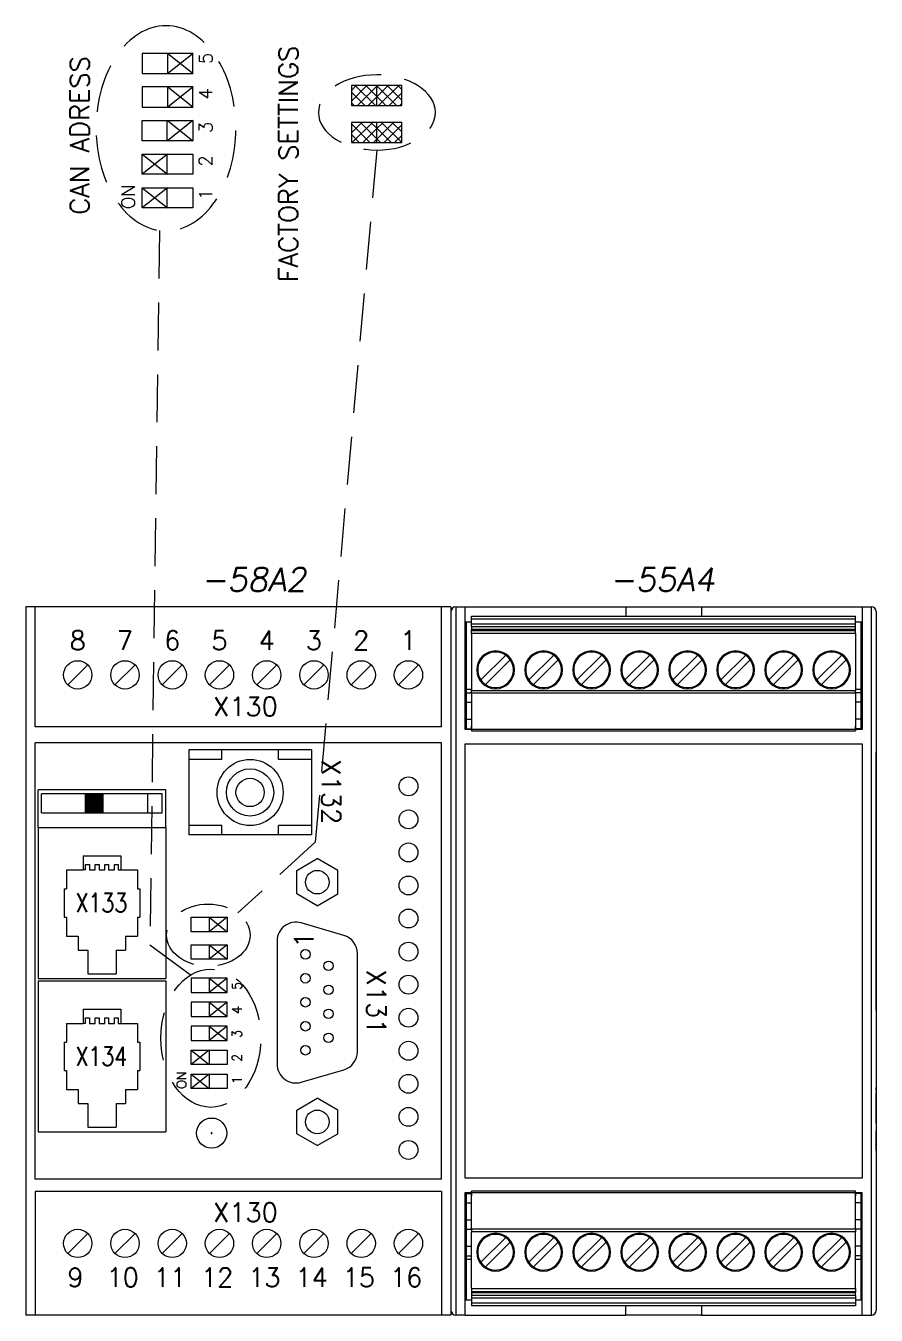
# Model space of a CAD drawing. Extents: x -2993 to 3661, y -4147 to -1441.
# Drawn here: x 754.7 to 844.7, y -3618.8 to -3482.3 of the extents above; entities that cross this region are included whole.
import ezdxf
from ezdxf.enums import TextEntityAlignment as Align

# ---------------------------------------------------------------- set-up
doc = ezdxf.new("R2010")
doc.units = 0
doc.header["$LTSCALE"] = 0.1
doc.header["$MEASUREMENT"] = 0
doc.linetypes.add('DASHED', pattern=[19.05, 12.7, -6.35])
doc.layers.get('0').update_dxf_attribs({"linetype": 'CONTINUOUS'})
doc.styles.get("Standard").update_dxf_attribs({"font": 'simplex.shx'})

msp = doc.modelspace()

# ---------------------------------------------------------------- linework, layer by layer
at = {"linetype": 'Continuous', "lineweight": 13}
for p, q in [((767.07, -3485.24), (767.07, -3487.37)), ((772.41, -3485.24), (767.07, -3485.24)), ((769.78, -3487.37), (769.78, -3485.24)), ((772.41, -3487.37), (772.41, -3485.24)), ((767.07, -3487.37), (772.41, -3487.37)), ((772.41, -3488.79), (767.07, -3488.79)), ((767.07, -3488.79), (767.07, -3490.93)), ((769.78, -3490.93), (769.78, -3488.79)), ((772.41, -3490.93), (772.41, -3488.79)), ((794.53, -3488.62), (789.2, -3488.62)), ((789.2, -3488.62), (789.2, -3490.76)), ((791.9, -3490.76), (791.9, -3488.62)), ((794.53, -3490.76), (794.53, -3488.62)), ((767.07, -3490.93), (772.41, -3490.93)), ((789.2, -3490.76), (794.53, -3490.76)), ((767.07, -3494.48), (767.07, -3492.35)), ((767.07, -3492.35), (772.41, -3492.35)), ((769.71, -3494.48), (769.71, -3492.35)), ((772.41, -3492.35), (772.41, -3494.48)), ((794.53, -3492.54), (789.2, -3492.54)), ((789.2, -3492.54), (789.2, -3494.67)), ((791.9, -3494.67), (791.9, -3492.54)), ((794.53, -3494.67), (794.53, -3492.54)), ((772.41, -3494.48), (767.07, -3494.48)), ((789.2, -3494.67), (794.53, -3494.67)), ((767.07, -3495.91), (772.41, -3495.91)), ((767.07, -3498.04), (767.07, -3495.91)), ((769.71, -3498.04), (769.71, -3495.91)), ((772.41, -3495.91), (772.41, -3498.04)), ((772.41, -3498.04), (767.07, -3498.04)), ((767.07, -3499.46), (772.41, -3499.46)), ((767.07, -3501.6), (767.07, -3499.46)), ((769.71, -3501.6), (769.71, -3499.46)), ((772.41, -3499.46), (772.41, -3501.6)), ((772.41, -3501.6), (767.07, -3501.6)), ((769.17, -3563.62), (756.42, -3563.62)), ((756.42, -3565.64), (756.42, -3563.62)), ((761.01, -3563.62), (761.01, -3565.64)), ((762.91, -3563.62), (762.91, -3565.64)), ((767.67, -3565.64), (767.67, -3563.62)), ((769.17, -3565.64), (769.17, -3563.62)), ((756.42, -3565.64), (769.17, -3565.64)), ((761.07, -3571.11), (761.48, -3571.11)), ((761.07, -3571.69), (761.07, -3571.11)), ((761.48, -3571.11), (761.48, -3571.69)), ((762.09, -3571.11), (762.49, -3571.11)), ((762.09, -3571.69), (762.09, -3571.11)), ((762.49, -3571.11), (762.49, -3571.69)), ((763.1, -3571.69), (763.1, -3571.11)), ((763.1, -3571.11), (763.51, -3571.11)), ((763.51, -3571.11), (763.51, -3571.69)), ((764.12, -3571.11), (764.53, -3571.11)), ((764.12, -3571.69), (764.12, -3571.11)), ((764.53, -3571.11), (764.53, -3571.69)), ((761.48, -3571.69), (762.09, -3571.69)), ((762.49, -3571.69), (763.1, -3571.69)), ((763.51, -3571.69), (764.12, -3571.69)), ((772.26, -3576.7), (776.07, -3576.7)), ((772.26, -3578.23), (772.26, -3576.7)), ((774.16, -3576.7), (774.16, -3578.23)), ((776.07, -3576.7), (776.07, -3578.23)), ((776.07, -3578.23), (772.26, -3578.23)), ((772.26, -3581.15), (772.26, -3579.62)), ((772.26, -3579.62), (776.07, -3579.62)), ((774.16, -3579.62), (774.16, -3581.15)), ((776.07, -3579.62), (776.07, -3581.15)), ((776.07, -3581.15), (772.26, -3581.15)), ((776.07, -3583.15), (772.26, -3583.15)), ((772.26, -3583.15), (772.26, -3584.68)), ((774.16, -3583.15), (774.16, -3584.68)), ((776.07, -3584.68), (776.07, -3583.15)), ((772.26, -3584.68), (776.07, -3584.68)), ((776.07, -3585.69), (772.26, -3585.69)), ((772.26, -3585.69), (772.26, -3587.22)), ((774.16, -3585.69), (774.16, -3587.22)), ((776.07, -3587.22), (776.07, -3585.69)), ((761.07, -3587.94), (761.07, -3587.36)), ((761.07, -3587.36), (761.48, -3587.36)), ((761.48, -3587.36), (761.48, -3587.94)), ((762.09, -3587.36), (762.49, -3587.36)), ((762.09, -3587.94), (762.09, -3587.36)), ((762.49, -3587.36), (762.49, -3587.94)), ((763.1, -3587.94), (763.1, -3587.36)), ((763.1, -3587.36), (763.51, -3587.36)), ((763.51, -3587.36), (763.51, -3587.94)), ((764.12, -3587.94), (764.12, -3587.36)), ((764.12, -3587.36), (764.53, -3587.36)), ((764.53, -3587.36), (764.53, -3587.94)), ((772.26, -3587.22), (776.07, -3587.22)), ((761.48, -3587.94), (762.09, -3587.94)), ((762.49, -3587.94), (763.1, -3587.94)), ((763.51, -3587.94), (764.12, -3587.94)), ((776.07, -3588.23), (772.26, -3588.23)), ((772.26, -3588.23), (772.26, -3589.76)), ((774.16, -3588.23), (774.16, -3589.76)), ((776.07, -3589.76), (776.07, -3588.23)), ((772.26, -3589.76), (776.07, -3589.76)), ((772.26, -3590.77), (776.07, -3590.77)), ((772.26, -3592.3), (772.26, -3590.77)), ((774.16, -3590.77), (774.16, -3592.3)), ((776.07, -3590.77), (776.07, -3592.3)), ((776.07, -3592.3), (772.26, -3592.3)), ((772.26, -3593.31), (776.07, -3593.31)), ((772.26, -3594.84), (772.26, -3593.31)), ((774.16, -3593.31), (774.16, -3594.84)), ((776.07, -3593.31), (776.07, -3594.84)), ((776.07, -3594.84), (772.26, -3594.84))]:
    msp.add_line(p, q, dxfattribs=at)
at = {"color": 7, "lineweight": 13}
for p, q in [((772.44, -3485.24), (769.78, -3487.37)), ((769.78, -3485.24), (772.44, -3487.37)), ((772.44, -3488.79), (769.78, -3490.93)), ((769.78, -3488.79), (772.44, -3490.93)), ((772.41, -3492.35), (769.74, -3494.48)), ((769.74, -3492.35), (772.41, -3494.48)), ((769.74, -3495.91), (767.07, -3498.04)), ((767.07, -3495.91), (769.74, -3498.04)), ((769.74, -3499.46), (767.07, -3501.6)), ((767.07, -3499.46), (769.74, -3501.6)), ((774.16, -3576.7), (776.04, -3578.23)), ((776.04, -3576.7), (774.16, -3578.23)), ((774.16, -3579.62), (776.05, -3581.15)), ((776.05, -3579.62), (774.16, -3581.15)), ((774.16, -3583.15), (776.04, -3584.68)), ((776.04, -3583.15), (774.16, -3584.68)), ((774.16, -3585.69), (776.04, -3587.22)), ((776.04, -3585.69), (774.16, -3587.22)), ((774.16, -3588.23), (776.04, -3589.76)), ((776.04, -3588.23), (774.16, -3589.76)), ((772.26, -3590.77), (774.14, -3592.3)), ((774.14, -3590.77), (772.26, -3592.3)), ((772.26, -3593.31), (774.14, -3594.84)), ((774.14, -3593.31), (772.26, -3594.84))]:
    msp.add_line(p, q, dxfattribs=at)
at = {"lineweight": 13}
for p, q in [((790.85, -3488.62), (789.2, -3490.28)), ((789.72, -3488.62), (789.2, -3489.15)), ((789.2, -3489.34), (790.62, -3490.76)), ((789.61, -3488.62), (791.74, -3490.76)), ((791.9, -3488.7), (789.84, -3490.76)), ((790.73, -3488.62), (791.9, -3489.79)), ((791.85, -3488.62), (791.9, -3488.67)), ((793.09, -3488.62), (791.9, -3489.82)), ((791.97, -3488.62), (791.9, -3488.7)), ((791.9, -3488.67), (793.99, -3490.76)), ((794.22, -3488.62), (792.08, -3490.76)), ((792.98, -3488.62), (794.53, -3490.18)), ((794.53, -3489.43), (793.2, -3490.76)), ((794.1, -3488.62), (794.53, -3489.06)), ((789.2, -3490.46), (789.5, -3490.76)), ((791.9, -3489.82), (790.96, -3490.76)), ((791.9, -3489.79), (792.86, -3490.76)), ((794.53, -3490.55), (794.33, -3490.76)), ((790.3, -3492.54), (789.2, -3493.64)), ((789.2, -3492.7), (791.16, -3494.67)), ((791.43, -3492.54), (789.29, -3494.67)), ((790.15, -3492.54), (791.9, -3494.28)), ((791.9, -3493.19), (790.41, -3494.67)), ((791.27, -3492.54), (791.9, -3493.16)), ((793.67, -3492.54), (791.9, -3494.31)), ((792.55, -3492.54), (791.9, -3493.19)), ((791.9, -3493.16), (793.41, -3494.67)), ((792.4, -3492.54), (794.53, -3494.67)), ((794.53, -3492.8), (792.66, -3494.67)), ((793.52, -3492.54), (794.53, -3493.55)), ((789.2, -3493.83), (790.04, -3494.67)), ((791.9, -3494.31), (791.54, -3494.67)), ((791.9, -3494.28), (792.29, -3494.67)), ((794.53, -3493.92), (793.78, -3494.67)), ((754.74, -3543.84), (754.74, -3618.84)), ((754.74, -3543.84), (754.74, -3618.84)), ((754.74, -3543.84), (754.74, -3618.84)), ((799.74, -3543.84), (754.74, -3543.84)), ((799.74, -3543.84), (754.74, -3543.84)), ((755.74, -3556.54), (755.74, -3543.84)), ((798.74, -3556.54), (798.74, -3543.84)), ((799.74, -3543.84), (799.74, -3618.84)), ((799.74, -3543.84), (799.74, -3618.84)), ((799.74, -3543.84), (799.74, -3618.84)), ((799.74, -3543.84), (799.74, -3618.84)), ((799.74, -3543.84), (799.74, -3618.84)), ((799.74, -3543.84), (799.74, -3618.84)), ((799.74, -3544.34), (799.74, -3618.34)), ((761.3, -3549.98), (759.18, -3552.1)), ((766.3, -3549.98), (764.18, -3552.1)), ((771.3, -3549.98), (769.18, -3552.1)), ((776.3, -3549.98), (774.18, -3552.1)), ((781.3, -3549.98), (779.18, -3552.1)), ((786.3, -3549.98), (784.18, -3552.1)), ((791.3, -3549.98), (789.18, -3552.1)), ((796.3, -3549.98), (794.18, -3552.1)), ((798.74, -3556.54), (755.74, -3556.54)), ((755.74, -3604.44), (755.74, -3558.24)), ((798.74, -3558.24), (755.74, -3558.24)), ((784.98, -3558.99), (771.98, -3558.99)), ((771.98, -3558.99), (771.98, -3567.99)), ((775.48, -3559.99), (775.48, -3558.99)), ((781.48, -3559.99), (781.48, -3558.99)), ((784.98, -3558.99), (784.98, -3567.99)), ((798.74, -3604.44), (798.74, -3558.24)), ((775.48, -3559.99), (771.98, -3559.99)), ((784.98, -3559.99), (781.48, -3559.99)), ((769.55, -3563.2), (756.05, -3563.2)), ((756.05, -3567.19), (756.05, -3563.2)), ((769.55, -3567.19), (769.55, -3563.2)), ((762.91, -3563.62), (761.01, -3565.52)), ((762.73, -3563.62), (761.01, -3565.34)), ((762.55, -3563.62), (761.01, -3565.17)), ((762.38, -3563.62), (761.01, -3564.99)), ((762.2, -3563.62), (761.01, -3564.81)), ((762.02, -3563.62), (761.01, -3564.64)), ((761.85, -3563.62), (761.01, -3564.46)), ((761.67, -3563.62), (761.01, -3564.28)), ((761.49, -3563.62), (761.01, -3564.11)), ((761.32, -3563.62), (761.01, -3563.93)), ((761.14, -3563.62), (761.01, -3563.75)), ((761.01, -3563.68), (762.91, -3565.58)), ((761.01, -3563.86), (762.8, -3565.64)), ((761.01, -3564.03), (762.62, -3565.64)), ((761.01, -3564.21), (762.44, -3565.64)), ((761.01, -3564.39), (762.27, -3565.64)), ((761.01, -3564.56), (762.09, -3565.64)), ((762.91, -3563.79), (761.06, -3565.64)), ((761.13, -3563.62), (762.91, -3565.41)), ((762.91, -3563.97), (761.24, -3565.64)), ((761.3, -3563.62), (762.91, -3565.23)), ((762.91, -3564.15), (761.41, -3565.64)), ((761.48, -3563.62), (762.91, -3565.05)), ((762.91, -3564.32), (761.59, -3565.64)), ((761.66, -3563.62), (762.91, -3564.88)), ((762.91, -3564.5), (761.77, -3565.64)), ((761.83, -3563.62), (762.91, -3564.7)), ((762.91, -3564.68), (761.94, -3565.64)), ((762.01, -3563.62), (762.91, -3564.52)), ((762.19, -3563.62), (762.91, -3564.35)), ((762.36, -3563.62), (762.91, -3564.17)), ((762.54, -3563.62), (762.91, -3563.99)), ((762.72, -3563.62), (762.91, -3563.82)), ((762.89, -3563.62), (762.91, -3563.64)), ((761.01, -3564.74), (761.91, -3565.64)), ((761.01, -3564.92), (761.73, -3565.64)), ((761.01, -3565.09), (761.56, -3565.64)), ((761.01, -3565.27), (761.38, -3565.64)), ((761.01, -3565.45), (761.2, -3565.64)), ((761.01, -3565.62), (761.03, -3565.64)), ((762.91, -3564.85), (762.12, -3565.64)), ((762.91, -3565.03), (762.3, -3565.64)), ((762.91, -3565.21), (762.47, -3565.64)), ((762.91, -3565.38), (762.65, -3565.64)), ((762.91, -3565.56), (762.83, -3565.64)), ((756.05, -3567.19), (756.05, -3583.19)), ((756.05, -3567.19), (769.55, -3567.19)), ((769.55, -3567.19), (769.55, -3583.19)), ((775.48, -3566.99), (771.98, -3566.99)), ((775.48, -3567.99), (775.48, -3566.99)), ((781.48, -3567.99), (781.48, -3566.99)), ((784.98, -3566.99), (781.48, -3566.99)), ((784.98, -3567.99), (771.98, -3567.99)), ((760.8, -3570.19), (764.8, -3570.19)), ((760.8, -3570.19), (760.8, -3571.69)), ((764.8, -3570.19), (764.8, -3571.69)), ((783.43, -3571.74), (785.59, -3570.49)), ((787.76, -3571.74), (785.59, -3570.49)), ((759.05, -3571.69), (759.05, -3573.69)), ((759.05, -3571.69), (760.8, -3571.69)), ((761.07, -3571.69), (760.8, -3571.69)), ((764.53, -3571.69), (764.8, -3571.69)), ((764.8, -3571.69), (766.55, -3571.69)), ((766.55, -3571.69), (766.55, -3573.69)), ((783.43, -3574.24), (783.43, -3571.74)), ((787.76, -3574.24), (787.76, -3571.74)), ((758.8, -3573.69), (759.05, -3573.69)), ((758.8, -3573.69), (758.8, -3576.69)), ((766.55, -3573.69), (766.8, -3573.69)), ((766.8, -3573.69), (766.8, -3576.69)), ((785.59, -3575.49), (783.43, -3574.24)), ((785.59, -3575.49), (787.76, -3574.24)), ((758.8, -3576.69), (759.05, -3576.69)), ((759.05, -3576.69), (759.05, -3578.69)), ((766.55, -3576.69), (766.8, -3576.69)), ((766.55, -3576.69), (766.55, -3578.69)), ((788.4, -3578.62), (783.9, -3577.3)), ((759.05, -3578.69), (760.3, -3578.69)), ((760.3, -3578.69), (760.3, -3580.19)), ((765.3, -3578.69), (766.55, -3578.69)), ((765.3, -3578.69), (765.3, -3580.19)), ((781.34, -3579.22), (781.34, -3592.25)), ((760.3, -3580.19), (761.3, -3580.19)), ((761.3, -3580.19), (761.3, -3582.69)), ((764.3, -3580.19), (764.3, -3582.69)), ((764.3, -3580.19), (765.3, -3580.19)), ((789.84, -3590.93), (789.84, -3580.54)), ((756.05, -3583.19), (769.55, -3583.19)), ((756.05, -3583.44), (769.55, -3583.44)), ((756.05, -3583.44), (756.05, -3599.44)), ((761.3, -3582.69), (764.3, -3582.69)), ((769.55, -3583.44), (769.55, -3599.44)), ((760.8, -3586.44), (764.8, -3586.44)), ((760.8, -3586.44), (760.8, -3587.94)), ((764.8, -3586.44), (764.8, -3587.94)), ((759.05, -3587.94), (759.05, -3589.94)), ((759.05, -3587.94), (760.8, -3587.94)), ((761.07, -3587.94), (760.8, -3587.94)), ((764.53, -3587.94), (764.8, -3587.94)), ((764.8, -3587.94), (766.55, -3587.94)), ((766.55, -3587.94), (766.55, -3589.94)), ((758.8, -3589.94), (759.05, -3589.94)), ((758.8, -3589.94), (758.8, -3592.94)), ((766.55, -3589.94), (766.8, -3589.94)), ((766.8, -3589.94), (766.8, -3592.94)), ((758.8, -3592.94), (759.05, -3592.94)), ((759.05, -3592.94), (759.05, -3594.94)), ((766.55, -3592.94), (766.55, -3594.94)), ((766.55, -3592.94), (766.8, -3592.94)), ((783.9, -3594.17), (788.4, -3592.85)), ((759.05, -3594.94), (760.3, -3594.94)), ((760.3, -3594.94), (760.3, -3596.44)), ((765.3, -3594.94), (765.3, -3596.44)), ((765.3, -3594.94), (766.55, -3594.94)), ((783.43, -3597.12), (785.59, -3595.87)), ((787.76, -3597.12), (785.59, -3595.87)), ((760.3, -3596.44), (761.3, -3596.44)), ((761.3, -3596.44), (761.3, -3598.94)), ((764.3, -3596.44), (765.3, -3596.44)), ((764.3, -3596.44), (764.3, -3598.94)), ((783.43, -3599.62), (783.43, -3597.12)), ((787.76, -3599.62), (787.76, -3597.12)), ((756.05, -3599.44), (769.55, -3599.44)), ((761.3, -3598.94), (764.3, -3598.94)), ((785.59, -3600.87), (783.43, -3599.62)), ((785.59, -3600.87), (787.76, -3599.62)), ((798.74, -3604.44), (755.74, -3604.44)), ((798.74, -3605.74), (755.74, -3605.74)), ((755.74, -3605.74), (755.74, -3618.84)), ((798.74, -3605.74), (798.74, -3618.84)), ((761.3, -3610.18), (759.18, -3612.3)), ((766.3, -3610.18), (764.18, -3612.3)), ((771.3, -3610.18), (769.18, -3612.3)), ((776.3, -3610.18), (774.18, -3612.3)), ((781.3, -3610.18), (779.18, -3612.3)), ((786.3, -3610.18), (784.18, -3612.3)), ((791.3, -3610.18), (789.18, -3612.3)), ((796.3, -3610.18), (794.18, -3612.3)), ((799.74, -3618.84), (754.74, -3618.84)), ((799.74, -3618.84), (798.74, -3618.84))]:
    msp.add_line(p, q, dxfattribs=at)
at = {"linetype": 'DASHED', "lineweight": 13, "ltscale": 4}
for p, q in [((791.9, -3495.48), (785.38, -3568.75)), ((768.88, -3503.98), (767.87, -3579.62)), ((785.38, -3568.75), (777.18, -3576.25))]:
    msp.add_line(p, q, dxfattribs=at)
at = {"color": 7, "linetype": 'Continuous', "lineweight": 13}
for p, q in [((800.24, -3543.84), (800.24, -3618.84)), ((800.24, -3543.84), (801.24, -3543.84)), ((801.24, -3543.84), (818.24, -3543.84)), ((801.24, -3556.84), (801.24, -3543.84)), ((818.24, -3543.84), (818.24, -3544.84)), ((818.24, -3543.84), (826.24, -3543.84)), ((826.24, -3543.84), (826.24, -3544.84)), ((826.24, -3543.84), (843.24, -3543.84)), ((843.24, -3543.84), (843.24, -3556.84)), ((843.24, -3543.84), (844.24, -3543.84)), ((844.24, -3618.84), (844.24, -3543.84)), ((799.74, -3544.34), (799.74, -3618.34)), ((799.74, -3544.34), (799.74, -3618.34)), ((799.74, -3544.34), (799.74, -3570.84)), ((801.24, -3545.44), (801.92, -3545.44)), ((801.34, -3545.44), (801.34, -3556.54)), ((801.92, -3544.85), (801.92, -3544.84)), ((801.92, -3544.84), (842.56, -3544.84)), ((801.92, -3544.86), (801.92, -3544.85)), ((801.92, -3544.89), (801.92, -3544.86)), ((801.92, -3544.93), (801.92, -3544.89)), ((801.92, -3544.97), (801.92, -3544.93)), ((801.92, -3545.03), (801.92, -3544.97)), ((801.92, -3545.08), (801.92, -3545.03)), ((801.92, -3545.14), (801.92, -3545.08)), ((842.56, -3545.14), (801.92, -3545.14)), ((801.92, -3545.63), (801.92, -3545.14)), ((842.56, -3544.85), (842.56, -3544.84)), ((842.56, -3544.86), (842.56, -3544.85)), ((842.56, -3544.89), (842.56, -3544.86)), ((842.56, -3544.93), (842.56, -3544.89)), ((842.56, -3544.97), (842.56, -3544.93)), ((842.56, -3545.03), (842.56, -3544.97)), ((842.56, -3545.08), (842.56, -3545.03)), ((842.56, -3545.14), (842.56, -3545.08)), ((842.56, -3545.63), (842.56, -3545.14)), ((842.56, -3545.44), (843.24, -3545.44)), ((843.14, -3556.54), (843.14, -3545.44)), ((844.74, -3544.34), (844.74, -3618.34)), ((801.92, -3545.64), (801.92, -3545.63)), ((801.92, -3545.63), (842.56, -3545.63)), ((801.92, -3545.66), (801.92, -3545.64)), ((801.92, -3545.69), (801.92, -3545.66)), ((801.92, -3545.72), (801.92, -3545.69)), ((801.92, -3545.77), (801.92, -3545.72)), ((801.92, -3545.82), (801.92, -3545.77)), ((801.92, -3545.88), (801.92, -3545.82)), ((801.92, -3545.93), (801.92, -3545.88)), ((801.92, -3545.93), (842.56, -3545.93)), ((801.92, -3545.93), (801.92, -3546.24)), ((801.92, -3546.29), (801.92, -3546.24)), ((842.56, -3546.24), (801.92, -3546.24)), ((801.92, -3546.34), (801.92, -3546.29)), ((801.92, -3546.36), (801.92, -3546.34)), ((801.92, -3546.37), (801.92, -3546.36)), ((842.56, -3546.36), (801.92, -3546.36)), ((801.92, -3546.38), (801.92, -3546.37)), ((801.92, -3546.41), (801.92, -3546.38)), ((801.92, -3546.45), (801.92, -3546.41)), ((801.92, -3546.49), (801.92, -3546.45)), ((801.92, -3546.55), (801.92, -3546.49)), ((801.92, -3546.6), (801.92, -3546.55)), ((801.92, -3546.66), (801.92, -3546.6)), ((842.56, -3546.66), (801.92, -3546.66)), ((801.92, -3546.66), (801.92, -3552.68)), ((842.56, -3545.64), (842.56, -3545.63)), ((842.56, -3545.66), (842.56, -3545.64)), ((842.56, -3545.69), (842.56, -3545.66)), ((842.56, -3545.72), (842.56, -3545.69)), ((842.56, -3545.77), (842.56, -3545.72)), ((842.56, -3545.82), (842.56, -3545.77)), ((842.56, -3545.88), (842.56, -3545.82)), ((842.56, -3545.93), (842.56, -3545.88)), ((842.56, -3546.24), (842.56, -3545.93)), ((842.56, -3546.29), (842.56, -3546.24)), ((842.56, -3546.34), (842.56, -3546.29)), ((842.56, -3546.36), (842.56, -3546.34)), ((842.56, -3546.37), (842.56, -3546.36)), ((842.56, -3546.38), (842.56, -3546.37)), ((842.56, -3546.41), (842.56, -3546.38)), ((842.56, -3546.45), (842.56, -3546.41)), ((842.56, -3546.49), (842.56, -3546.45)), ((842.56, -3546.55), (842.56, -3546.49)), ((842.56, -3546.6), (842.56, -3546.55)), ((842.56, -3546.66), (842.56, -3546.6)), ((842.56, -3546.66), (842.56, -3552.68)), ((802.9, -3551.58), (805.53, -3548.95)), ((806.02, -3549.44), (803.4, -3552.07)), ((807.98, -3551.58), (810.61, -3548.95)), ((811.1, -3549.44), (808.48, -3552.07)), ((813.06, -3551.58), (815.69, -3548.95)), ((816.18, -3549.44), (813.56, -3552.07)), ((818.14, -3551.58), (820.77, -3548.95)), ((821.26, -3549.44), (818.64, -3552.07)), ((823.22, -3551.58), (825.85, -3548.95)), ((826.34, -3549.44), (823.72, -3552.07)), ((828.3, -3551.58), (830.93, -3548.95)), ((831.42, -3549.44), (828.8, -3552.07)), ((833.38, -3551.58), (836.01, -3548.95)), ((836.5, -3549.44), (833.88, -3552.07)), ((838.46, -3551.58), (841.09, -3548.95)), ((841.58, -3549.44), (838.96, -3552.07)), ((801.34, -3552.54), (801.92, -3552.54)), ((801.34, -3552.94), (801.92, -3552.94)), ((801.92, -3552.74), (801.92, -3552.68)), ((801.92, -3552.68), (842.56, -3552.68)), ((801.92, -3552.79), (801.92, -3552.74)), ((801.92, -3552.85), (801.92, -3552.79)), ((801.92, -3552.89), (801.92, -3552.85)), ((801.92, -3552.93), (801.92, -3552.89)), ((801.92, -3552.96), (801.92, -3552.93)), ((801.92, -3552.97), (801.92, -3552.96)), ((801.92, -3552.98), (801.92, -3552.97)), ((842.56, -3552.98), (801.92, -3552.98)), ((801.92, -3552.98), (801.92, -3556.96)), ((842.56, -3552.54), (843.14, -3552.54)), ((842.56, -3552.98), (842.56, -3552.68)), ((843.14, -3552.94), (842.56, -3552.94)), ((842.56, -3552.98), (842.56, -3556.96)), ((801.34, -3553.94), (801.92, -3553.94)), ((843.14, -3553.94), (842.56, -3553.94)), ((801.34, -3555.74), (801.92, -3555.74)), ((801.92, -3556.84), (801.92, -3556.46)), ((843.14, -3555.74), (842.56, -3555.74)), ((842.56, -3556.84), (842.56, -3556.46)), ((801.24, -3556.54), (801.34, -3556.54)), ((843.24, -3556.84), (801.24, -3556.84)), ((801.34, -3556.54), (801.34, -3556.84)), ((801.34, -3556.74), (801.92, -3556.74)), ((801.92, -3556.96), (842.56, -3556.96)), ((843.14, -3556.74), (842.56, -3556.74)), ((843.14, -3556.54), (843.24, -3556.54)), ((843.14, -3556.84), (843.14, -3556.54)), ((801.24, -3604.34), (801.24, -3558.34)), ((801.24, -3558.34), (843.24, -3558.34)), ((843.24, -3558.34), (843.24, -3604.34)), ((844.74, -3558.04), (844.74, -3559.02)), ((844.74, -3559.02), (844.74, -3559.64)), ((844.74, -3561.24), (844.74, -3559.24)), ((844.74, -3560.14), (844.74, -3559.64)), ((844.74, -3560.14), (844.74, -3560.84)), ((844.74, -3560.84), (844.74, -3561.27)), ((844.74, -3582.74), (844.74, -3561.24)), ((844.74, -3561.97), (844.74, -3561.27)), ((844.74, -3562.01), (844.74, -3561.97)), ((844.74, -3562.97), (844.74, -3562.01)), ((844.74, -3563.4), (844.74, -3562.97)), ((844.74, -3563.4), (844.74, -3564.18)), ((844.74, -3564.89), (844.74, -3564.18)), ((844.74, -3567.43), (844.74, -3564.89)), ((844.74, -3567.43), (844.74, -3567.62)), ((844.74, -3567.86), (844.74, -3567.62)), ((844.74, -3567.96), (844.74, -3567.86)), ((844.74, -3567.96), (844.74, -3568.39)), ((844.74, -3568.39), (844.74, -3576.14)), ((844.74, -3576.54), (844.74, -3576.14)), ((844.74, -3576.9), (844.74, -3576.54)), ((844.74, -3577.14), (844.74, -3576.9)), ((844.74, -3585.54), (844.74, -3577.14)), ((844.74, -3585.78), (844.74, -3585.54)), ((844.74, -3586.14), (844.74, -3585.78)), ((844.74, -3586.54), (844.74, -3586.14)), ((844.74, -3586.54), (844.74, -3594.29)), ((799.74, -3591.84), (799.74, -3608.52)), ((844.74, -3594.29), (844.74, -3594.72)), ((844.74, -3594.82), (844.74, -3594.72)), ((844.74, -3595.06), (844.74, -3594.82)), ((844.74, -3595.06), (844.74, -3595.25)), ((844.74, -3597.79), (844.74, -3595.25)), ((844.74, -3598.5), (844.74, -3597.79)), ((844.74, -3598.5), (844.74, -3599.28)), ((844.74, -3599.71), (844.74, -3599.28)), ((844.74, -3600.67), (844.74, -3599.71)), ((844.74, -3600.71), (844.74, -3600.67)), ((844.74, -3601.41), (844.74, -3600.71)), ((844.74, -3601.41), (844.74, -3601.84)), ((843.24, -3604.34), (801.24, -3604.34)), ((801.24, -3605.84), (843.24, -3605.84)), ((801.24, -3618.84), (801.24, -3605.84)), ((801.34, -3606.14), (801.24, -3606.14)), ((801.34, -3605.84), (801.34, -3606.14)), ((801.34, -3605.94), (801.92, -3605.94)), ((801.34, -3606.14), (801.34, -3617.24)), ((801.34, -3606.94), (801.92, -3606.94)), ((842.56, -3605.72), (801.92, -3605.72)), ((801.92, -3609.7), (801.92, -3605.72)), ((801.92, -3605.84), (801.92, -3606.21)), ((842.56, -3609.7), (842.56, -3605.72)), ((842.56, -3605.84), (842.56, -3606.21)), ((843.14, -3605.94), (842.56, -3605.94)), ((843.14, -3606.94), (842.56, -3606.94)), ((843.14, -3606.14), (843.14, -3605.84)), ((843.24, -3606.14), (843.14, -3606.14)), ((843.14, -3617.24), (843.14, -3606.14)), ((843.24, -3618.84), (843.24, -3605.84)), ((801.34, -3608.74), (801.92, -3608.74)), ((801.34, -3609.74), (801.92, -3609.74)), ((801.92, -3609.7), (842.56, -3609.7)), ((801.92, -3609.7), (801.92, -3610)), ((843.14, -3608.74), (842.56, -3608.74)), ((842.56, -3609.7), (842.56, -3609.71)), ((842.56, -3609.71), (842.56, -3609.72)), ((842.56, -3609.72), (842.56, -3609.75)), ((843.14, -3609.74), (842.56, -3609.74)), ((842.56, -3610), (801.92, -3610)), ((801.92, -3616.02), (801.92, -3610)), ((802.9, -3613.24), (805.53, -3610.61)), ((806.02, -3611.1), (803.4, -3613.73)), ((807.98, -3613.24), (810.61, -3610.61)), ((811.1, -3611.1), (808.48, -3613.73)), ((813.06, -3613.24), (815.69, -3610.61)), ((816.18, -3611.1), (813.56, -3613.73)), ((818.14, -3613.24), (820.77, -3610.61)), ((821.26, -3611.1), (818.64, -3613.73)), ((823.22, -3613.24), (825.85, -3610.61)), ((826.34, -3611.1), (823.72, -3613.73)), ((828.3, -3613.24), (830.93, -3610.61)), ((831.42, -3611.1), (828.8, -3613.73)), ((833.38, -3613.24), (836.01, -3610.61)), ((836.5, -3611.1), (833.88, -3613.73)), ((838.46, -3613.24), (841.09, -3610.61)), ((841.58, -3611.1), (838.96, -3613.73)), ((842.56, -3609.75), (842.56, -3609.79)), ((842.56, -3609.79), (842.56, -3609.83)), ((842.56, -3609.83), (842.56, -3609.89)), ((842.56, -3609.89), (842.56, -3609.94)), ((842.56, -3609.94), (842.56, -3610)), ((842.56, -3616.02), (842.56, -3610)), ((801.34, -3611.54), (801.92, -3611.54)), ((843.14, -3611.54), (842.56, -3611.54)), ((799.74, -3613.19), (799.74, -3618.34)), ((801.34, -3612.54), (801.92, -3612.54)), ((801.92, -3612.94), (801.34, -3612.94)), ((843.14, -3612.54), (842.56, -3612.54)), ((843.14, -3612.94), (842.56, -3612.94)), ((801.92, -3616.02), (801.92, -3616.08)), ((801.92, -3616.02), (842.56, -3616.02)), ((801.92, -3616.08), (801.92, -3616.13)), ((801.92, -3616.13), (801.92, -3616.19)), ((801.92, -3616.19), (801.92, -3616.23)), ((801.92, -3616.23), (801.92, -3616.27)), ((801.92, -3616.27), (801.92, -3616.3)), ((801.92, -3616.3), (801.92, -3616.31)), ((801.92, -3616.31), (801.92, -3616.32)), ((801.92, -3616.32), (801.92, -3616.34)), ((801.92, -3616.32), (842.56, -3616.32)), ((801.92, -3616.34), (801.92, -3616.39)), ((801.92, -3616.39), (801.92, -3616.44)), ((801.92, -3616.44), (842.56, -3616.44)), ((801.92, -3616.44), (801.92, -3616.74)), ((842.56, -3616.02), (842.56, -3616.08)), ((842.56, -3616.08), (842.56, -3616.13)), ((842.56, -3616.13), (842.56, -3616.19)), ((842.56, -3616.19), (842.56, -3616.23)), ((842.56, -3616.23), (842.56, -3616.27)), ((842.56, -3616.27), (842.56, -3616.3)), ((842.56, -3616.3), (842.56, -3616.31)), ((842.56, -3616.31), (842.56, -3616.32)), ((842.56, -3616.32), (842.56, -3616.34)), ((842.56, -3616.34), (842.56, -3616.39)), ((842.56, -3616.39), (842.56, -3616.44)), ((842.56, -3616.74), (842.56, -3616.44)), ((801.92, -3617.24), (801.24, -3617.24)), ((801.92, -3616.74), (801.92, -3616.8)), ((842.56, -3616.74), (801.92, -3616.74)), ((801.92, -3616.8), (801.92, -3616.86)), ((801.92, -3616.86), (801.92, -3616.91)), ((801.92, -3616.91), (801.92, -3616.96)), ((801.92, -3616.96), (801.92, -3616.99)), ((801.92, -3616.99), (801.92, -3617.02)), ((801.92, -3617.02), (801.92, -3617.04)), ((801.92, -3617.04), (801.92, -3617.04)), ((842.56, -3617.04), (801.92, -3617.04)), ((801.92, -3617.04), (801.92, -3617.54)), ((801.92, -3617.54), (801.92, -3617.6)), ((801.92, -3617.54), (842.56, -3617.54)), ((801.92, -3617.6), (801.92, -3617.65)), ((801.92, -3617.65), (801.92, -3617.71)), ((801.92, -3617.71), (801.92, -3617.75)), ((801.92, -3617.75), (801.92, -3617.79)), ((801.92, -3617.79), (801.92, -3617.82)), ((801.92, -3617.82), (801.92, -3617.83)), ((801.92, -3617.83), (801.92, -3617.84)), ((842.56, -3617.84), (801.92, -3617.84)), ((818.24, -3618.84), (818.24, -3617.84)), ((826.24, -3617.84), (826.24, -3618.84)), ((842.56, -3616.74), (842.56, -3616.8)), ((842.56, -3616.8), (842.56, -3616.86)), ((842.56, -3616.86), (842.56, -3616.91)), ((842.56, -3616.91), (842.56, -3616.96)), ((842.56, -3616.96), (842.56, -3616.99)), ((842.56, -3616.99), (842.56, -3617.02)), ((842.56, -3617.02), (842.56, -3617.04)), ((842.56, -3617.04), (842.56, -3617.04)), ((842.56, -3617.04), (842.56, -3617.54)), ((843.24, -3617.24), (842.56, -3617.24)), ((842.56, -3617.54), (842.56, -3617.6)), ((842.56, -3617.6), (842.56, -3617.65)), ((842.56, -3617.65), (842.56, -3617.71)), ((842.56, -3617.71), (842.56, -3617.75)), ((842.56, -3617.75), (842.56, -3617.79)), ((842.56, -3617.79), (842.56, -3617.82)), ((842.56, -3617.82), (842.56, -3617.83)), ((842.56, -3617.83), (842.56, -3617.84)), ((801.24, -3618.84), (800.24, -3618.84)), ((801.24, -3618.84), (818.24, -3618.84)), ((826.24, -3618.84), (818.24, -3618.84)), ((826.24, -3618.84), (843.24, -3618.84)), ((843.24, -3618.84), (844.24, -3618.84))]:
    msp.add_line(p, q, dxfattribs=at)
at = {"lineweight": 13, "ltscale": 4}
msp.add_line((767.87, -3579.62), (772.15, -3582.77), dxfattribs=at)
at = {"lineweight": 13}
for centre, radius in [((760.24, -3551.04), 1.5), ((765.24, -3551.04), 1.5), ((770.24, -3551.04), 1.5), ((775.24, -3551.04), 1.5), ((780.24, -3551.04), 1.5), ((785.24, -3551.04), 1.5), ((790.24, -3551.04), 1.5), ((795.24, -3551.04), 1.5), ((778.48, -3563.49), 2.5), ((795.24, -3562.84), 1), ((795.24, -3566.34), 1), ((795.24, -3569.84), 1), ((785.59, -3572.99), 1.25), ((795.24, -3573.34), 1), ((795.24, -3576.84), 1), ((795.24, -3580.34), 1), ((784.34, -3580.63), 0.5), ((786.78, -3581.84), 0.5), ((784.34, -3583.17), 0.5), ((795.24, -3583.84), 1), ((786.78, -3584.38), 0.5), ((784.34, -3585.71), 0.5), ((786.78, -3586.92), 0.5), ((795.24, -3587.34), 1), ((784.34, -3588.25), 0.5), ((786.78, -3589.46), 0.5), ((784.34, -3590.79), 0.5), ((784.34, -3590.79), 0.5), ((795.24, -3590.84), 1), ((795.24, -3594.34), 1), ((785.59, -3598.37), 1.25), ((795.24, -3597.84), 1), ((774.41, -3599.56), 1.6), ((795.24, -3601.34), 1), ((760.24, -3611.24), 1.5), ((765.24, -3611.24), 1.5), ((770.24, -3611.24), 1.5), ((775.24, -3611.24), 1.5), ((780.24, -3611.24), 1.5), ((785.24, -3611.24), 1.5), ((790.24, -3611.24), 1.5), ((795.24, -3611.24), 1.5)]:
    msp.add_circle(centre, radius, dxfattribs=at)
at = {"linetype": 'Continuous', "lineweight": 13}
for radius in [3.5, 1.5]:
    msp.add_circle((778.48, -3563.49), radius, dxfattribs=at)
at = {"color": 7, "linetype": 'Continuous', "lineweight": 13}
for centre, radius, start, end in [((800.24, -3544.34), 0.5, 90.0002, 180), ((844.24, -3544.34), 0.5, 0.0002, 90), ((804.46, -3550.51), 2, 90, 270), ((804.46, -3550.51), 1.89, 135, 214.3366), ((804.46, -3550.51), 1.89, 55.6634, 135), ((804.46, -3550.51), 2, 270, 90), ((804.46, -3550.51), 1.89, 34.3365, 55.6635), ((804.46, -3550.51), 1.89, 315, 34.3366), ((809.54, -3550.51), 2, 90, 270), ((809.54, -3550.51), 1.89, 135, 214.3366), ((809.54, -3550.51), 1.89, 55.6634, 135), ((809.54, -3550.51), 2, 270, 90), ((809.54, -3550.51), 1.89, 34.3365, 55.6635), ((809.54, -3550.51), 1.89, 315, 34.3366), ((814.62, -3550.51), 2, 90, 270), ((814.62, -3550.51), 1.89, 135, 214.3366), ((814.62, -3550.51), 1.89, 55.6634, 135), ((814.62, -3550.51), 2, 270, 90), ((814.62, -3550.51), 1.89, 34.3365, 55.6635), ((814.62, -3550.51), 1.89, 315, 34.3366), ((819.7, -3550.51), 2, 90, 270), ((819.7, -3550.51), 1.89, 135, 214.3366), ((819.7, -3550.51), 1.89, 55.6634, 135), ((819.7, -3550.51), 2, 270, 90), ((819.7, -3550.51), 1.89, 34.3365, 55.6635), ((819.7, -3550.51), 1.89, 315, 34.3366), ((824.78, -3550.51), 2, 90, 270), ((824.78, -3550.51), 1.89, 135, 214.3366), ((824.78, -3550.51), 1.89, 55.6634, 135), ((824.78, -3550.51), 2, 270, 90), ((824.78, -3550.51), 1.89, 34.3365, 55.6635), ((824.78, -3550.51), 1.89, 315, 34.3366), ((829.86, -3550.51), 2, 90, 270), ((829.86, -3550.51), 1.89, 135, 214.3366), ((829.86, -3550.51), 1.89, 55.6634, 135), ((829.86, -3550.51), 2, 270, 90), ((829.86, -3550.51), 1.89, 34.3365, 55.6635), ((829.86, -3550.51), 1.89, 315, 34.3366), ((834.94, -3550.51), 2, 90, 270), ((834.94, -3550.51), 1.89, 135, 214.3366), ((834.94, -3550.51), 1.89, 55.6634, 135), ((834.94, -3550.51), 2, 270, 90), ((834.94, -3550.51), 1.89, 34.3365, 55.6635), ((834.94, -3550.51), 1.89, 315, 34.3366), ((840.02, -3550.51), 2, 90, 270), ((840.02, -3550.51), 1.89, 135, 214.3366), ((840.02, -3550.51), 1.89, 55.6634, 135), ((840.02, -3550.51), 2, 270, 90), ((840.02, -3550.51), 1.89, 34.3365, 55.6635), ((840.02, -3550.51), 1.89, 315, 34.3366), ((804.46, -3550.51), 1.89, 214.3365, 235.6635), ((804.46, -3550.51), 1.89, 235.6634, 315), ((809.54, -3550.51), 1.89, 214.3365, 235.6635), ((809.54, -3550.51), 1.89, 235.6634, 315), ((814.62, -3550.51), 1.89, 214.3365, 235.6635), ((814.62, -3550.51), 1.89, 235.6634, 315), ((819.7, -3550.51), 1.89, 214.3365, 235.6635), ((819.7, -3550.51), 1.89, 235.6634, 315), ((824.78, -3550.51), 1.89, 214.3365, 235.6635), ((824.78, -3550.51), 1.89, 235.6634, 315), ((829.86, -3550.51), 1.89, 214.3365, 235.6635), ((829.86, -3550.51), 1.89, 235.6634, 315), ((834.94, -3550.51), 1.89, 214.3365, 235.6635), ((834.94, -3550.51), 1.89, 235.6634, 315), ((840.02, -3550.51), 1.89, 214.3365, 235.6635), ((840.02, -3550.51), 1.89, 235.6634, 315), ((804.46, -3612.17), 2, 90, 270), ((804.46, -3612.17), 1.89, 135, 214.3366), ((804.46, -3612.17), 1.89, 55.6634, 135), ((804.46, -3612.17), 2, 270, 90), ((804.46, -3612.17), 1.89, 34.3365, 55.6635), ((804.46, -3612.17), 1.89, 315, 34.3366), ((809.54, -3612.17), 2, 90, 270), ((809.54, -3612.17), 1.89, 135, 214.3366), ((809.54, -3612.17), 1.89, 55.6634, 135), ((809.54, -3612.17), 2, 270, 90), ((809.54, -3612.17), 1.89, 34.3365, 55.6635), ((809.54, -3612.17), 1.89, 315, 34.3366), ((814.62, -3612.17), 2, 90, 270), ((814.62, -3612.17), 1.89, 135, 214.3366), ((814.62, -3612.17), 1.89, 55.6634, 135), ((814.62, -3612.17), 2, 270, 90), ((814.62, -3612.17), 1.89, 34.3365, 55.6635), ((814.62, -3612.17), 1.89, 315, 34.3366), ((819.7, -3612.17), 2, 90, 270), ((819.7, -3612.17), 1.89, 135, 214.3366), ((819.7, -3612.17), 1.89, 55.6634, 135), ((819.7, -3612.17), 2, 270, 90), ((819.7, -3612.17), 1.89, 34.3365, 55.6635), ((819.7, -3612.17), 1.89, 315, 34.3366), ((824.78, -3612.17), 2, 90, 270), ((824.78, -3612.17), 1.89, 135, 214.3366), ((824.78, -3612.17), 1.89, 55.6634, 135), ((824.78, -3612.17), 2, 270, 90), ((824.78, -3612.17), 1.89, 34.3365, 55.6635), ((824.78, -3612.17), 1.89, 315, 34.3366), ((829.86, -3612.17), 2, 90, 270), ((829.86, -3612.17), 1.89, 135, 214.3366), ((829.86, -3612.17), 1.89, 55.6634, 135), ((829.86, -3612.17), 2, 270, 90), ((829.86, -3612.17), 1.89, 34.3365, 55.6635), ((829.86, -3612.17), 1.89, 315, 34.3366), ((834.94, -3612.17), 2, 90, 270), ((834.94, -3612.17), 1.89, 135, 214.3366), ((834.94, -3612.17), 1.89, 55.6634, 135), ((834.94, -3612.17), 2, 270, 90), ((834.94, -3612.17), 1.89, 34.3365, 55.6635), ((834.94, -3612.17), 1.89, 315, 34.3366), ((840.02, -3612.17), 2, 90, 270), ((840.02, -3612.17), 1.89, 135, 214.3366), ((840.02, -3612.17), 1.89, 55.6634, 135), ((840.02, -3612.17), 2, 270, 90), ((840.02, -3612.17), 1.89, 34.3365, 55.6635), ((840.02, -3612.17), 1.89, 315, 34.3366), ((804.46, -3612.17), 1.89, 214.3365, 235.6635), ((804.46, -3612.17), 1.89, 235.6634, 315), ((809.54, -3612.17), 1.89, 214.3365, 235.6635), ((809.54, -3612.17), 1.89, 235.6634, 315), ((814.62, -3612.17), 1.89, 214.3365, 235.6635), ((814.62, -3612.17), 1.89, 235.6634, 315), ((819.7, -3612.17), 1.89, 214.3365, 235.6635), ((819.7, -3612.17), 1.89, 235.6634, 315), ((824.78, -3612.17), 1.89, 214.3365, 235.6635), ((824.78, -3612.17), 1.89, 235.6634, 315), ((829.86, -3612.17), 1.89, 214.3365, 235.6635), ((829.86, -3612.17), 1.89, 235.6634, 315), ((834.94, -3612.17), 1.89, 214.3365, 235.6635), ((834.94, -3612.17), 1.89, 235.6634, 315), ((840.02, -3612.17), 1.89, 214.3365, 235.6635), ((840.02, -3612.17), 1.89, 235.6634, 315), ((800.24, -3618.34), 0.5, 180, 269.9998), ((844.24, -3618.34), 0.5, 270.0002, 359.9998)]:
    msp.add_arc(centre, radius, start, end, dxfattribs=at)
at = {"lineweight": 13}
for centre, radius, start, end in [((783.34, -3579.22), 2, 73.6105, 180), ((787.84, -3580.54), 2, 0, 73.6105), ((787.84, -3590.93), 2, 286.3895, 0), ((783.34, -3592.25), 2, 180, 286.3895), ((774.41, -3599.56), 0.05, 0, 180), ((774.41, -3599.56), 0.05, 180, 0)]:
    msp.add_arc(centre, radius, start, end, dxfattribs=at)
at = {"linetype": 'DASHED', "lineweight": 13, "ltscale": 4, "extrusion": (0, 0, -1)}
for centre, major_axis, ratio in [((769.58, -3493.17), (0, 10.86), 0.680984), ((791.9, -3491.49), (6.19, 0.01), 0.643323)]:
    msp.add_ellipse(centre, major_axis=major_axis, ratio=ratio, dxfattribs=at)
at = {"linetype": 'DASHED', "lineweight": 13, "ltscale": 4}
for centre, major_axis, ratio in [((774.06, -3578.6), (4.42, -0.01), 0.746142), ((774.32, -3589.51), (0, -7.32), 0.721721)]:
    msp.add_ellipse(centre, major_axis=major_axis, ratio=ratio, dxfattribs=at)

# ---------------------------------------------------------------- texts
at = {"linetype": 'Continuous', "lineweight": 13}
for s, height, p in [('5', 1.4, (774.48, -3486.36)), ('4', 1.4, (774.48, -3490.12)), ('3', 1.4, (774.48, -3493.67)), ('2', 1.4, (774.48, -3497.23)), ('ON', 1.4, (766.28, -3501.73)), ('1', 1.4, (774.48, -3500.78)), ('5', 1, (777.59, -3584.4)), ('4', 1, (777.59, -3586.94)), ('3', 1, (777.59, -3589.48)), ('2', 1, (777.59, -3592.02)), ('ON', 1, (771.73, -3594.88)), ('1', 1, (777.59, -3594.37))]:
    msp.add_text(s, height=height, rotation=90, dxfattribs=at).set_placement(p)
at = {"lineweight": 13}
for s, p in [('FACTORY SETTINGS', (783.52, -3509.44)), ('CAN ADRESS', (761.44, -3502.32))]:
    msp.add_text(s, height=2, rotation=90, dxfattribs=at).set_placement(p)
at = {"lineweight": 13, "oblique": 10}
for s, p in [('-58A2', (778.86, -3542.19)), ('-55A4', (822.09, -3542.19))]:
    msp.add_text(s, height=2.5, dxfattribs=at).set_placement(p, align=Align.CENTER)
at = {"lineweight": 13}
for s, p in [('8', (760.24, -3548.39)), ('7', (765.24, -3548.39)), ('6', (770.24, -3548.39)), ('5', (775.24, -3548.39)), ('4', (780.24, -3548.39)), ('3', (785.24, -3548.39)), ('2', (790.24, -3548.39)), ('1', (795.24, -3548.39)), ('X130', (777.99, -3555.39)), ('X130', (777.99, -3608.94))]:
    msp.add_text(s, height=2, dxfattribs=at).set_placement(p, align=Align.CENTER)
for s, p in [('X132', (787.06, -3563.43)), ('X131', (791.84, -3585.69))]:
    msp.add_text(s, height=2, rotation=270, dxfattribs=at).set_placement(p, align=Align.MIDDLE_CENTER)
at = {"lineweight": 13, "width": 0.8}
for s, p in [('X133', (762.74, -3575.17)), ('X134', (762.74, -3591.42))]:
    msp.add_text(s, height=2, dxfattribs=at).set_placement(p, align=Align.MIDDLE_CENTER)
at = {"lineweight": 13}
msp.add_text('1', height=2, rotation=90, dxfattribs=at).set_placement((785.18, -3579.09), align=Align.CENTER)
at = {"lineweight": 13, "text_generation_flag": 6}
for s, p in [('9', (759.99, -3615.84)), ('10', (764.99, -3615.84)), ('11', (769.99, -3615.84)), ('12', (774.99, -3615.84)), ('13', (779.99, -3615.84)), ('14', (784.99, -3615.84)), ('15', (789.99, -3615.84)), ('16', (794.99, -3615.84))]:
    msp.add_text(s, height=2, rotation=180, dxfattribs=at).set_placement(p, align=Align.CENTER)

doc.saveas('drawing.dxf')
